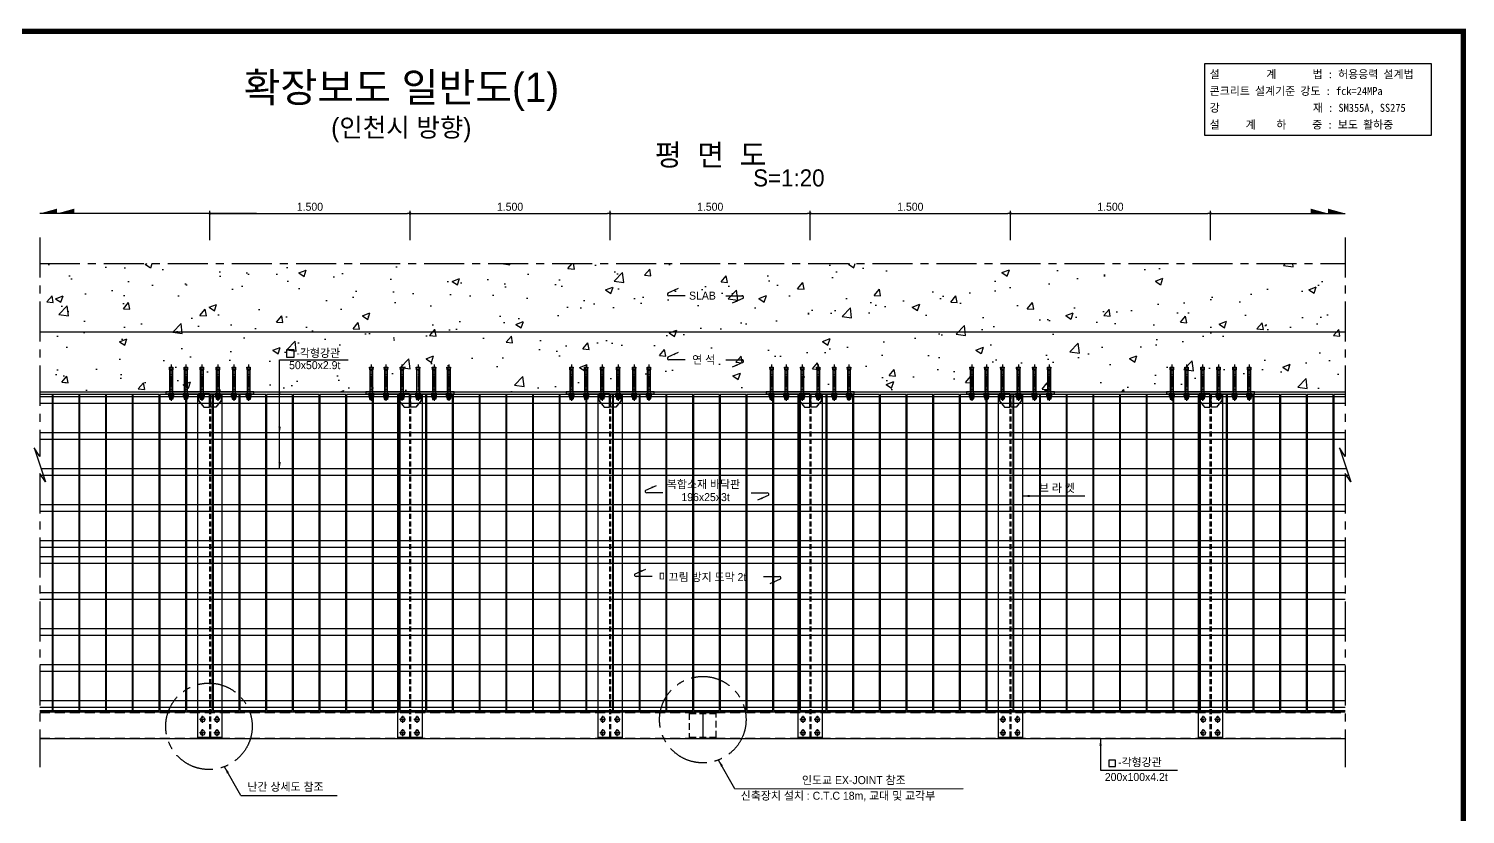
# Model space of a CAD drawing. Header units: millimetres. Extents: x 173610 to 224070, y -281283 to -269403.
# Drawn here: x 179277 to 190044, y -275672 to -269783 of the extents above; entities that cross this region are included whole.
import ezdxf
from ezdxf.enums import TextEntityAlignment as Align

# ---------------------------------------------------------------- set-up
doc = ezdxf.new("R2010")
doc.units = ezdxf.units.MM
for name, pattern in [('CENTER', [50.8, 31.75, -6.35, 6.35, -6.35]), ('CENTERX2', [4, 2.5, -0.5, 0.5, -0.5]), ('HIDDEN', [0.375, 0.25, -0.125])]:
    doc.linetypes.add(name, pattern=pattern)
for name, color, linetype in [('CEN01', 1, 'CENTER'), ('CENTER', 1, 'CENTER'), ('Center 01', 1, 'CENTER'), ('CX-BORD', 3, 'Continuous'), ('CX-BORD-LIN1', 4, 'Continuous'), ('CX-BORD-TEX1', 7, 'Continuous'), ('CX-BORD-TEX2', 6, 'Continuous'), ('CX-BORD-TEX3', 4, 'Continuous'), ('CX-LGND-LINE', 4, 'Continuous'), ('CX-LGND-TEXT', 3, 'Continuous'), ('DIM01', 1, 'Continuous'), ('DIML', 1, 'Continuous'), ('LD', 1, 'Continuous'), ('T25', 7, 'Continuous'), ('TEXT02', 6, 'Continuous'), ('THIN', 3, 'Continuous'), ('기초', 8, 'Continuous'), ('난간기초', 4, 'Continuous'), ('합성목재', 52, 'Continuous')]:
    doc.layers.add(name, color=color, linetype=linetype)
doc.layers.add('CX-TTXG', color=7, linetype='Continuous', lineweight=0)
doc.styles.add('MLTMHTXT', font='Dotum_1.TTF')
doc.styles.add('TB_BTXT', font='H2GTRE_1.TTF')
doc.styles.add('TB_TEXT', font='')
doc.styles.add('TEXT', font='Dotum_1.TTF')
doc.styles.add('돋움', font='Dotum_1.TTF')
doc.styles.get('TB_TEXT').set_extended_font_data('DotumChe')
doc.dimstyles.new('사본 일반도면_0100', dxfattribs={"dimtxt": 600, "dimasz": 200, "dimexe": 200, "dimexo": 0, "dimgap": 100, "dimtad": 1, "dimdec": 0, "dimlfac": 0.5, "dimzin": 0, "dimdsep": 46, "dimlunit": 6, "dimtxsty": 'TEXT', "dimblk": 'DOT', "dimcen": 0.09, "dimclrd": 1, "dimclre": 1, "dimclrt": 7, "dimadec": 8, "dimazin": 0, "dimtfac": 1, "dimtdec": 0, "dimtix": 1, "dimtmove": 2, "dimatfit": 3, "dimldrblk": 'DOT', "dimfxl": 200, "dimfrac": 2, "dimtolj": 1, "dimtzin": 0, "dimarcsym": 0})

# ---------------------------------------------------------------- blocks, each defined once
blk = doc.blocks.new('CXBLKA1')
at = {"layer": 'CX-BORD-LIN1', "const_width": 2}
blk.add_lwpolyline([(821, 20), (25, 20), (25, 574), (821, 574)], close=True, dxfattribs=at)
at = {"layer": 'CX-BORD-TEX1', "style": 'TB_BTXT'}
blk.add_attdef('UD_TITLE', text='', height=10, dxfattribs=at).set_placement((423, 553), align=Align.MIDDLE_CENTER)
at = {"layer": 'CX-BORD-TEX1', "style": 'MLTMHTXT', "width": 0.8, "flags": 4}
blk.add_attdef('EI_NAME', (69.69, 43.65), '', height=6, dxfattribs=at)
at = {"layer": 'CX-BORD-TEX1', "style": 'TB_BTXT', "flags": 4}
blk.add_attdef('CI_NAME', text='', height=5, dxfattribs=at).set_placement((85, 28), align=Align.MIDDLE_CENTER)
at = {"layer": 'CX-BORD-TEX2', "style": 'TB_BTXT'}
blk.add_attdef('PI_CNAME', text='', height=5, dxfattribs=at).set_placement((40, 552), align=Align.BOTTOM_LEFT)
blk.add_attdef('UD_SUBTITLE', text='', height=7, dxfattribs=at).set_placement((423, 538), align=Align.MIDDLE_CENTER)
at = {"layer": 'CX-BORD-TEX3', "style": 'TB_BTXT'}
blk.add_attdef('UD_CDNAME', text='', height=4, dxfattribs=at).set_placement((42, 544), align=Align.BOTTOM_LEFT)
at = {"layer": 'CX-BORD-TEX3', "style": 'TB_TEXT'}
for tag, height, p in [('DC_RDATE4', 3.5, (353, 52.5)), ('DC_RAPP4', 3.5, (510, 52.5)), ('DC_RCHK4', 3.5, (550, 52.5)), ('DC_RDGN4', 3.5, (590, 52.5)), ('PI_TITLE', 4.5, (243, 50)), ('DC_RNUM4', 3, (320, 52)), ('UD_CDIST', 4.5, (676, 50)), ('DC_RNUM3', 3, (320, 45)), ('DC_RDATE3', 3.5, (353, 45.4)), ('DC_RAPP3', 3.5, (510, 45.4)), ('DC_RCHK3', 3.5, (550, 45.4)), ('DC_RDGN3', 3.5, (590, 45.4)), ('FI_NAME', 4.5, (781, 44.87)), ('PI_CDNAME', 4.5, (243, 38)), ('DC_RNUM2', 3, (320, 38)), ('DC_RDATE2', 3.5, (353, 38.5)), ('DC_RAPP2', 3.5, (510, 38.5)), ('DC_RCHK2', 3.5, (550, 38.5)), ('DC_RDGN2', 3.5, (590, 38.5)), ('DA_HSCALE', 4.5, (658.5, 38)), ('DA_VSCALE', 4.5, (693, 38)), ('DI_TITLE', 4.5, (781, 37.87)), ('DC_RNUM1', 3, (320, 31)), ('DC_RDATE1', 3.5, (353, 31.5)), ('DC_RAPP1', 3.5, (510, 31.5)), ('DC_RCHK1', 3.5, (550, 31.5)), ('DC_RDGN1', 3.5, (590, 31.5)), ('DI_SUBTITLE', 3.5, (781, 30.87)), ('PA_CCLASS', 4.5, (204, 26.5)), ('PI_STAGE', 4.5, (283, 26.5)), ('DI_DRWNO', 4.5, (676, 26.5))]:
    blk.add_attdef(tag, text='', height=height, dxfattribs=at).set_placement(p, align=Align.MIDDLE_CENTER)
for tag, p in [('DC_RDES4', (377, 52.5)), ('DC_RDES3', (377, 45.4)), ('DC_RDES2', (377, 38.5)), ('DC_RDES1', (377, 31.5))]:
    blk.add_attdef(tag, text='', height=3.5, dxfattribs=at).set_placement(p, align=Align.MIDDLE_LEFT)
at = {"layer": 'CX-BORD-TEX3', "style": 'TB_TEXT', "flags": 1}
for tag, p in [('PI_ID', (24, 16)), ('PI_CCODE', (31, 16)), ('PA_DSDATE', (47, 16)), ('PA_DEDATE', (64, 16)), ('PA_CSDATE', (81, 16)), ('PA_CEDATE', (98, 16)), ('PA_CFDATE', (114, 16)), ('EI_ENAME', (132, 16)), ('EI_DEPT', (146, 16)), ('EI_PERSON', (158, 16)), ('EI_EMAIL', (174, 16)), ('CI_CATEG', (189, 16)), ('CI_ROLE', (204, 16)), ('CI_ONAME', (216, 16)), ('CI_ADDR', (232, 16)), ('CI_TEL', (246, 16)), ('CI_FAX', (257, 16)), ('CI_HPADDR', (270, 16)), ('CI_CODE', (287, 16)), ('CI_DEPT', (300, 16)), ('CI_PERSON', (312, 16)), ('CI_EMAIL', (329, 16)), ('CI_PROLE', (342, 16)), ('DI_MANCODE', (357, 16)), ('DI_CATEG', (377, 16)), ('DI_LDATE', (392, 16)), ('DI_PCLASS', (407, 16)), ('DI_MMCLASS', (424, 16)), ('DI_MSCLASS', (443, 16)), ('DI_ECLASS', (462, 16)), ('DI_FNAME', (478, 16)), ('DC_ONAME', (493, 16)), ('DC_NNAME', (510, 16)), ('FI_CODE', (529, 16)), ('FI_CLASS', (545, 16)), ('FI_ICODE1', (563, 16)), ('FI_ICODE2', (581, 16)), ('------------', (597, 16))]:
    blk.add_attdef(tag, p, '', height=2, dxfattribs=at)
blk = doc.blocks.new('_Dot')
at = {"layer": 'DIML', "color": 140, "linetype": 'Continuous'}
blk.add_line((0, 0), (-1, 0), dxfattribs=at)
at = {"layer": 'DIML', "color": 140, "linetype": 'Continuous', "const_width": 0.5}
blk.add_lwpolyline([(-0.25, 0, 1), (0.25, 0, 1)], format="xyb", close=True, dxfattribs=at)
blk = doc.blocks.new('*D278')
at = {"layer": 'Defpoints', "color": 0}
for p in [(188135, -271168), (186635, -271368), (188135, -271368)]:
    blk.add_point(p, dxfattribs=at)
at = {"layer": 'DIM01', "color": 140, "lineweight": -2}
for p, q in [((186635, -271368), (186635, -271148)), ((186655, -271168), (188115, -271168)), ((188135, -271368), (188135, -271148))]:
    blk.add_line(p, q, dxfattribs=at)
at = {"layer": 'DIM01', "color": 140, "lineweight": -2, "xscale": 20, "yscale": 20, "zscale": 20, "rotation": 180}
blk.add_blockref('_Dot', (186635, -271168), dxfattribs=at)
at = {"layer": 'DIM01', "color": 140, "lineweight": -2, "xscale": 20, "yscale": 20, "zscale": 20}
blk.add_blockref('_Dot', (188135, -271168), dxfattribs=at)
at = {"layer": 'DIM01', "color": 140, "insert": (187385, -271118), "char_height": 60, "attachment_point": 5, "style": 'TEXT'}
blk.add_mtext('\\A1;1.500', dxfattribs=at)
blk = doc.blocks.new('fgnjs')
for points in [[(-112493, -239562), (-112593, -239555), (-112593, -239685), (-112493, -239677), (-112493, -239562), (-111673, -239562)], [(-112593, -239570), (-111593, -239570)], [(-111505, -239545), (-111555, -239545)], [(-111495, -239677), (-111466, -239677), (-111466, -239578), (-111463, -239578), (-111463, -239677), (-111450, -239677), (-111450, -239562), (-111478, -239562), (-111478, -239662), (-111481, -239662), (-111481, -239562), (-111495, -239562)], [(-111495, -239564), (-111495, -239676)], [(-111450, -239570), (-111420, -239570), (-111420, -239670), (-111450, -239670)], [(-112593, -239670), (-111593, -239670)], [(-111673, -239677), (-112493, -239677)], [(-111505, -239695), (-111555, -239695)], [(-111505, -239583), (-111544, -239583)], [(-111505, -239657), (-111544, -239657)], [(-111495, -239657), (-111495, -239666)]]:
    blk.add_lwpolyline(points)
blk.add_lwpolyline([(-111593, -239533), (-111580, -239533), (-111580, -239707), (-111593, -239707)], close=True)
at = {"color": 7, "linetype": 'Continuous'}
blk.add_lwpolyline([(-111555, -239535), (-111555, -239704), (-111580, -239704), (-111580, -239535)], close=True, dxfattribs=at)
for points in [[(-111544, -239545, 0.556879), (-111544, -239583)], [(-111505, -239583, 0.556879), (-111505, -239545)], [(-111544, -239583, 0.281951), (-111544, -239657)], [(-111544, -239657, 0.556879), (-111544, -239695)], [(-111505, -239657, 0.281951), (-111505, -239583)], [(-111505, -239695, 0.556879), (-111505, -239657)]]:
    blk.add_lwpolyline(points, format="xyb")
for points in [[(-111580, -239615), (-111555, -239611)], [(-111555, -239625), (-111580, -239629)]]:
    blk.add_lwpolyline(points, dxfattribs=at)
at = {"layer": 'Center 01', "linetype": 'CENTER'}
blk.add_lwpolyline([(-112693, -239620), (-111333, -239620)], dxfattribs=at)
at = {"layer": 'LD', "color": 0}
for points in [[(-111507, -239718), (-111579, -239718), (-111593, -239723), (-111593, -239620), (-111593, -239517), (-111579, -239522), (-111507, -239522)], [(-111478, -239545), (-111387, -239566)], [(-111478, -239695), (-111387, -239674)], [(-111383, -239665), (-111383, -239620), (-111383, -239575)]]:
    blk.add_lwpolyline(points, dxfattribs=at)
at = {"layer": 'LD', "color": 0, "extrusion": (0, 0, -1)}
for centre, major_axis, start_param, end_param in [((-111529, -239579), (-43.6, 43.6), 1.149264, 1.764347), ((-111393, -239574), (-7.3, 7.3), 1.3851, 2.388119)]:
    blk.add_ellipse(centre, major_axis=major_axis, ratio=1, start_param=start_param, end_param=end_param, dxfattribs=at)
at = {"layer": 'LD', "color": 0}
for centre, major_axis, start_param, end_param in [((-111529, -239660), (43.6, 43.6), 4.290856, 4.90594), ((-111393, -239666), (7.3, 7.3), 4.526693, 5.529711)]:
    blk.add_ellipse(centre, major_axis=major_axis, ratio=1, start_param=start_param, end_param=end_param, dxfattribs=at)
blk = doc.blocks.new('bh1')
for p, q in [((-68, -2463), (-68, -2448)), ((-41, -2448), (-41, -2463)), ((40, -2463), (40, -2448)), ((67, -2448), (67, -2463)), ((-68, -2563), (-68, -2548)), ((-41, -2548), (-41, -2563)), ((40, -2563), (40, -2548)), ((67, -2548), (67, -2563))]:
    blk.add_line(p, q)
for points in [[(-41, -2463, -0.925926), (-68, -2463)], [(67, -2463, -0.925926), (40, -2463)], [(-41, -2563, -0.925926), (-68, -2563)], [(67, -2563, -0.925926), (40, -2563)]]:
    blk.add_lwpolyline(points, format="xyb")
for centre in [(-54, -2449), (54, -2449), (-54, -2549), (54, -2549)]:
    blk.add_arc(centre, 13.5, 4.4052, 175.5948)
at = {"layer": 'CENTER'}
for p, q in [((-78, -2455), (-30, -2455)), ((-54, -2482), (-54, -2428)), ((30, -2455), (78, -2455)), ((54, -2482), (54, -2428)), ((-78, -2555), (-30, -2555)), ((-54, -2582), (-54, -2528)), ((30, -2555), (78, -2555)), ((54, -2582), (54, -2528))]:
    blk.add_line(p, q, dxfattribs=at)
at = {"layer": 'THIN', "ltscale": 150}
for points in [[(-84, -16), (-84, -66), (-44, -116), (-4, -116), (-4, -16)], [(-84, -16), (-84, -66), (-44, -116), (-4, -116), (-4, -16)], [(84, -16), (84, -66), (44, -116), (4, -116), (4, -16)], [(84, -16), (84, -66), (44, -116), (4, -116), (4, -16)]]:
    blk.add_lwpolyline(points, close=True, dxfattribs=at)
at = {"layer": '난간기초'}
for p, q in [((-90, -2590), (-90, -16)), ((90, -16), (90, -2590))]:
    blk.add_line(p, q, dxfattribs=at)
at = {"layer": '난간기초', "linetype": 'HIDDEN', "ltscale": 150}
for p, q in [((-4, -16), (-4, -2590)), ((-4, -16), (-4, -2590)), ((-4, -16), (-4, -2590)), ((4, -16), (4, -2590)), ((4, -16), (4, -2590)), ((4, -16), (4, -2590))]:
    blk.add_line(p, q, dxfattribs=at)
at = {"layer": '난간기초'}
for points in [[(330, 0), (-330, 0), (-330, -16), (330, -16)], [(-90, -2590), (90, -2590), (90, -2598), (-90, -2598)]]:
    blk.add_lwpolyline(points, close=True, dxfattribs=at)
at = {"xscale": -0.2000000000116415, "yscale": 0.1999999999534339, "zscale": 0.1999999999534339, "rotation": 90}
for p in [(-48214, -22335), (-48104, -22335), (-47984, -22335), (-47864, -22335), (-47744, -22335), (-47634, -22335)]:
    blk.add_blockref('fgnjs', p, dxfattribs=at)
blk = doc.blocks.new('j200')
at = {"layer": '난간기초', "linetype": 'HIDDEN', "ltscale": 200}
for p, q in [((-100, 92), (-100, -92)), ((-100, 92), (100, 92)), ((-100, 88), (100, 88)), ((100, -92), (100, 92)), ((-100, -88), (100, -88)), ((-100, -92), (100, -92))]:
    blk.add_line(p, q, dxfattribs=at)
at = {"layer": '난간기초'}
blk.add_line((0, 100), (0, -100), dxfattribs=at)
blk = doc.blocks.new('*D271')
at = {"layer": 'Defpoints', "color": 0}
for p in [(186635, -271168), (185135, -271368), (186635, -271368)]:
    blk.add_point(p, dxfattribs=at)
at = {"layer": 'DIM01', "color": 140, "lineweight": -2}
for p, q in [((185135, -271368), (185135, -271148)), ((185155, -271168), (186615, -271168)), ((186635, -271368), (186635, -271148))]:
    blk.add_line(p, q, dxfattribs=at)
at = {"layer": 'DIM01', "color": 140, "lineweight": -2, "xscale": 20, "yscale": 20, "zscale": 20, "rotation": 180}
blk.add_blockref('_Dot', (185135, -271168), dxfattribs=at)
at = {"layer": 'DIM01', "color": 140, "lineweight": -2, "xscale": 20, "yscale": 20, "zscale": 20}
blk.add_blockref('_Dot', (186635, -271168), dxfattribs=at)
at = {"layer": 'DIM01', "color": 140, "insert": (185885, -271118), "char_height": 60, "attachment_point": 5, "style": 'TEXT'}
blk.add_mtext('\\A1;1.500', dxfattribs=at)
blk = doc.blocks.new('*D272')
at = {"layer": 'Defpoints', "color": 0}
for p in [(185135, -271168), (183635, -271368), (185135, -271368)]:
    blk.add_point(p, dxfattribs=at)
at = {"layer": 'DIM01', "color": 140, "lineweight": -2}
for p, q in [((183635, -271368), (183635, -271148)), ((183655, -271168), (185115, -271168)), ((185135, -271368), (185135, -271148))]:
    blk.add_line(p, q, dxfattribs=at)
at = {"layer": 'DIM01', "color": 140, "lineweight": -2, "xscale": 20, "yscale": 20, "zscale": 20, "rotation": 180}
blk.add_blockref('_Dot', (183635, -271168), dxfattribs=at)
at = {"layer": 'DIM01', "color": 140, "lineweight": -2, "xscale": 20, "yscale": 20, "zscale": 20}
blk.add_blockref('_Dot', (185135, -271168), dxfattribs=at)
at = {"layer": 'DIM01', "color": 140, "insert": (184385, -271118), "char_height": 60, "attachment_point": 5, "style": 'TEXT'}
blk.add_mtext('\\A1;1.500', dxfattribs=at)
blk = doc.blocks.new('*D273')
at = {"layer": 'Defpoints', "color": 0}
for p in [(183635, -271168), (182135, -271368), (183635, -271368)]:
    blk.add_point(p, dxfattribs=at)
at = {"layer": 'DIM01', "color": 140, "lineweight": -2}
for p, q in [((182135, -271368), (182135, -271148)), ((182155, -271168), (183615, -271168)), ((183635, -271368), (183635, -271148))]:
    blk.add_line(p, q, dxfattribs=at)
at = {"layer": 'DIM01', "color": 140, "lineweight": -2, "xscale": 20, "yscale": 20, "zscale": 20, "rotation": 180}
blk.add_blockref('_Dot', (182135, -271168), dxfattribs=at)
at = {"layer": 'DIM01', "color": 140, "lineweight": -2, "xscale": 20, "yscale": 20, "zscale": 20}
blk.add_blockref('_Dot', (183635, -271168), dxfattribs=at)
at = {"layer": 'DIM01', "color": 140, "insert": (182885, -271118), "char_height": 60, "attachment_point": 5, "style": 'TEXT'}
blk.add_mtext('\\A1;1.500', dxfattribs=at)
blk = doc.blocks.new('*D274')
at = {"layer": 'Defpoints', "color": 0}
for p in [(182135, -271168), (180635, -271368), (182135, -271368)]:
    blk.add_point(p, dxfattribs=at)
at = {"layer": 'DIM01', "color": 140, "lineweight": -2}
for p, q in [((180635, -271368), (180635, -271148)), ((180655, -271168), (182115, -271168)), ((182135, -271368), (182135, -271148))]:
    blk.add_line(p, q, dxfattribs=at)
at = {"layer": 'DIM01', "color": 140, "lineweight": -2, "xscale": 20, "yscale": 20, "zscale": 20, "rotation": 180}
blk.add_blockref('_Dot', (180635, -271168), dxfattribs=at)
at = {"layer": 'DIM01', "color": 140, "lineweight": -2, "xscale": 20, "yscale": 20, "zscale": 20}
blk.add_blockref('_Dot', (182135, -271168), dxfattribs=at)
at = {"layer": 'DIM01', "color": 140, "insert": (181385, -271118), "char_height": 60, "attachment_point": 5, "style": 'TEXT'}
blk.add_mtext('\\A1;1.500', dxfattribs=at)
blk = doc.blocks.new('기준1')
at = {"layer": 'CX-LGND-LINE', "flags": 128}
blk.add_lwpolyline([(-1200, -3900), (-9684, -3900), (-9684, -1200), (-1200, -1200)], close=True, dxfattribs=at)
at = {"layer": 'CX-LGND-TEXT', "style": 'TB_TEXT'}
for s, p in [('설         계       법 : 허용응력 설계법', (-9504, -1605)), ('콘크리트 설계기준 강도 : fck=24MPa', (-9504, -2235)), ('강                  재 : SM355A, SS275', (-9504, -2865)), ('설     계    하     중 : 보도 활하중', (-9504, -3495))]:
    blk.add_text(s, height=300, dxfattribs=at).set_placement(p, align=Align.MIDDLE_LEFT)

msp = doc.modelspace()

# ---------------------------------------------------------------- hatches: boundary and pattern name
h = msp.add_hatch()
h.set_pattern_fill('AR-CONC', color=253, scale=80, style=0)
h.set_pattern_definition([(50, (376156.96, -643678.22), (573.80815, -50.2017), [60, -660]), (355, (376156.96, -643678.2), (-111.0011, 601.7537), [48, -528]), (100.4514, (376204.8, -643682.4), (462.8075, 551.5516), [50.99215, -560.9137]), (46.1842, (376156.96, -643518.2), (853.7928, -132.4152), [90, -990]), (96.6356, (376228.1, -643529.3), (747.7302, 779.2943), [76.4882, -841.3704]), (351.1842, (376157, -643518.2), (747.7296, 779.2949), [72, -792]), (21, (376236.96, -643558.22), (477.52564, -322.0951), [60, -660]), (326, (376236.96, -643558.2), (194.6523, 580.12), [48, -528]), (71.4514, (376276.76, -643585.07), (672.1781, 258.0244), [50.99215, -560.9137]), (37.5, (376156.96, -643678.22), (9.72788, 266.31508), [0, -521.6, 0, -536, 0, -530]), (7.5, (376156.96, -643678.22), (210.45563, 315.52937), [0, -305.6, 0, -509.6, 0, -202]), (327.5, (375978.56, -643678.22), (427.05795, -18.0439), [0, -200, 0, -624, 0, -828]), (317.5, (375898.56, -643678.22), (466.54894, 80.084), [0, -260, 0, -414.4, 0, -588])])
h.paths.add_polyline_path([(189144.0949, -271543.5179), (179360.493, -271543.5179), (179360.493, -272504.8595), (189144.0949, -272504.8595)])
at = {"layer": 'DIM01'}
for points in [[(179360.493, -271167.8114), (179489.2468, -271167.8114), (179489.2468, -271132.0947)], [(179489.2468, -271167.8114), (179618.0005, -271167.8114), (179618.0005, -271132.0947)], [(188886.5875, -271167.8114), (189015.3412, -271167.8114), (188886.5875, -271132.0947)], [(189015.3412, -271167.8114), (189144.0949, -271167.8114), (189015.3412, -271132.0947)]]:
    msp.add_hatch(color=140, dxfattribs=at).paths.add_polyline_path(points)

# ---------------------------------------------------------------- linework, layer by layer
at = {"layer": 'CEN01', "linetype": 'CENTERX2', "ltscale": 120}
msp.add_line((179360.493, -271543.5179), (189144.0949, -271543.5179), dxfattribs=at)
for points in [[(179360.493, -271348.9282), (179360.493, -272989.6415), (179318.0257, -272925.9405), (179402.9604, -273180.7445), (179360.493, -273117.0435), (179360.493, -275318.7783)], [(189144.0949, -271348.9282), (189144.0949, -272989.6415), (189101.6276, -272925.9405), (189186.5622, -273180.7445), (189144.0949, -273117.0435), (189144.0949, -275318.7783)]]:
    msp.add_lwpolyline(points, dxfattribs=at)
for centre in [(184329.5561, -274962.6129), (180628.1311, -275012.608)]:
    msp.add_circle(centre, 324, dxfattribs=at)
at = {"layer": 'DIM01', "color": 140}
for p, q in [((180984.6178, -271167.8114), (179360.493, -271167.8114)), ((188134.8881, -271167.8114), (189144.0949, -271167.8114))]:
    msp.add_line(p, q, dxfattribs=at)
at = {"layer": 'DIM01'}
for p, q in [((184069.4197, -271763.8588), (184148.1709, -271728.8695)), ((184196.4643, -271784.4762), (184075.7732, -271784.4762)), ((184501.5203, -271784.4762), (184622.2114, -271784.4762)), ((184628.5649, -271805.0935), (184549.8137, -271840.0829)), ((181157.2496, -273084.8595), (181157.2496, -272264.3768)), ((181157.2496, -272264.3768), (181672.4542, -272264.3768)), ((184069.4197, -272243.9334), (184148.1709, -272208.9441)), ((184196.4643, -272264.5508), (184075.7732, -272264.5508)), ((184501.5203, -272264.5508), (184622.2114, -272264.5508)), ((184628.5649, -272285.1681), (184549.8137, -272320.1575)), ((183902.9993, -273241.7457), (183981.7505, -273206.7563)), ((184030.0438, -273262.363), (183909.3528, -273262.363)), ((184691.3593, -273262.363), (184812.0504, -273262.363)), ((184818.4039, -273282.9804), (184739.6527, -273317.9697)), ((186728.1477, -273285.9875), (187192.4232, -273285.9875)), ((183822.887, -273869.0964), (183901.6382, -273834.107)), ((183949.9315, -273889.7137), (183829.2405, -273889.7137)), ((184783.2486, -273889.7137), (184903.9397, -273889.7137)), ((184910.2932, -273910.3311), (184831.542, -273945.3204)), ((187310.8462, -275104.8595), (187310.8462, -275342.4379)), ((180866.5448, -275530.081), (180743.8939, -275315.2216)), ((184570.2508, -275480.0559), (184447.5999, -275265.1965)), ((187310.8462, -275342.4379), (187888.4074, -275342.4379)), ((180866.5448, -275530.081), (181588.2532, -275530.021)), ((184570.2508, -275480.0559), (186280.643, -275479.9671))]:
    msp.add_line(p, q, dxfattribs=at)
for centre, start, end in [((184074.8462, -271773.4742), 119.43855995, 274.81625448), ((184623.1384, -271795.4781), 299.43855995, 94.81625448), ((184074.8462, -272253.5488), 119.43855995, 274.81625448), ((184623.1384, -272275.5527), 299.43855995, 94.81625448), ((183908.4258, -273251.3611), 119.43855995, 274.81625448), ((184812.9774, -273273.365), 299.43855995, 94.81625448), ((183828.3135, -273878.7118), 119.43855995, 274.81625448), ((184904.8667, -273900.7157), 299.43855995, 94.81625448)]:
    msp.add_arc(centre, 11.0409, start, end, dxfattribs=at)
at = {"layer": 'DIM01', "extrusion": (0, 0, -1)}
for points in [[(-184109.5231, -271738.8597), (-184148.1709, -271728.8695), (-184114.8523, -271750.8541)], [(-184588.4615, -271830.0927), (-184549.8137, -271840.0829), (-184583.1323, -271818.0983)], [(-184109.5231, -272218.9343), (-184148.1709, -272208.9441), (-184114.8523, -272230.9287)], [(-184588.4615, -272310.1673), (-184549.8137, -272320.1575), (-184583.1323, -272298.1728)], [(-181165.9747, -272502.3554), (-181157.2496, -272554.8595), (-181148.4747, -272502.3637)], [(-181165.9747, -272767.3554), (-181157.2496, -272819.8595), (-181148.4747, -272767.3637)], [(-181165.9747, -273032.3554), (-181157.2496, -273084.8595), (-181148.4747, -273032.3637)], [(-183943.1027, -273216.7466), (-183981.7505, -273206.7563), (-183948.4318, -273228.741)], [(-184778.3005, -273307.9795), (-184739.6527, -273317.9697), (-184772.9713, -273295.9851)], [(-186780.6477, -273294.7375), (-186728.1477, -273285.9875), (-186780.6477, -273277.2375)], [(-183862.9904, -273844.0972), (-183901.6382, -273834.107), (-183868.3195, -273856.0917)], [(-184870.1898, -273935.3302), (-184831.542, -273945.3204), (-184864.8606, -273923.3358)], [(-187319.5712, -275157.3637), (-187310.8462, -275104.8595), (-187302.0712, -275157.3553)], [(-180762.322, -275365.1537), (-180743.8939, -275315.2216), (-180777.5201, -275356.478)], [(-184466.028, -275315.1286), (-184447.5999, -275265.1965), (-184481.2261, -275306.4529)]]:
    msp.add_solid(points, dxfattribs=at)
at = {"layer": 'TEXT02', "color": 0}
for p, q in [((179360.493, -272539.8595), (189144.0949, -272539.8595)), ((179360.493, -272589.8595), (189144.0949, -272589.8595)), ((179360.493, -272809.8595), (189144.0949, -272809.8595)), ((179360.493, -272859.8595), (189144.0949, -272859.8595)), ((179360.493, -273129.8595), (189169.6006, -273129.8595)), ((179369.332, -273079.8595), (189152.9339, -273079.8595)), ((179360.493, -273349.8595), (189144.0949, -273349.8595)), ((179360.493, -273399.8595), (189144.0949, -273399.8595)), ((179360.493, -273619.8595), (189144.0949, -273619.8595)), ((179360.493, -273669.8595), (189144.0949, -273669.8595)), ((179360.493, -273739.8595), (189144.0949, -273739.8595)), ((179360.493, -273789.8595), (189144.0949, -273789.8595)), ((179360.493, -274009.8595), (189144.0949, -274009.8595)), ((179360.493, -274059.8595), (189144.0949, -274059.8595)), ((179360.493, -274279.8595), (189144.0949, -274279.8595)), ((179360.493, -274329.8595), (189144.0949, -274329.8595)), ((179360.493, -274549.8595), (189144.0949, -274549.8595)), ((179360.493, -274599.8595), (189144.0949, -274599.8595)), ((179360.493, -274819.8595), (189144.0949, -274819.8595)), ((179360.493, -274869.8595), (189144.0949, -274869.8595))]:
    msp.add_line(p, q, dxfattribs=at)
at = {"layer": 'TEXT02', "color": 7}
for points in [[(181267.2355, -272190.1522), (181209.2434, -272190.1522), (181209.2434, -272244.6014), (181267.2355, -272244.6014)], [(187423.0404, -275266.5469), (187372.2414, -275266.5469), (187372.2414, -275313.8932), (187423.0404, -275313.8932)]]:
    msp.add_lwpolyline(points, close=True, dxfattribs=at)
at = {"layer": '기초', "color": 3}
for p, q in [((179360.493, -272054.8595), (189144.0949, -272054.8595)), ((179360.493, -272504.8595), (189144.0949, -272504.8595))]:
    msp.add_line(p, q, dxfattribs=at)
at = {"layer": '난간기초'}
for p, q in [((179360.493, -274904.8595), (189144.0949, -274904.8595)), ((179360.493, -275104.8595), (189144.0949, -275104.8595))]:
    msp.add_line(p, q, dxfattribs=at)
at = {"layer": '난간기초', "linetype": 'HIDDEN', "ltscale": 300}
for p, q in [((179360.493, -274909.0595), (189144.0949, -274909.0595)), ((179360.493, -275100.6595), (189144.0949, -275100.6595))]:
    msp.add_line(p, q, dxfattribs=at)
at = {"layer": '합성목재', "color": 25}
for points in [[(179360.493, -274894.8595), (179454.631, -274894.8595), (179454.631, -272524.8595), (179360.493, -272524.8595)], [(189144.0949, -272524.8595), (189058.631, -272524.8595), (189058.631, -274894.8595), (189144.0949, -274894.8595)]]:
    msp.add_lwpolyline(points, dxfattribs=at)
for points in [[(179654.631, -272524.8595), (179458.631, -272524.8595), (179458.631, -274894.8595), (179654.631, -274894.8595)], [(179854.631, -272524.8595), (179658.631, -272524.8595), (179658.631, -274894.8595), (179854.631, -274894.8595)], [(180054.631, -272524.8595), (179858.631, -272524.8595), (179858.631, -274894.8595), (180054.631, -274894.8595)], [(180254.631, -272524.8595), (180058.631, -272524.8595), (180058.631, -274894.8595), (180254.631, -274894.8595)], [(180454.631, -272524.8595), (180258.631, -272524.8595), (180258.631, -274894.8595), (180454.631, -274894.8595)], [(180654.631, -272524.8595), (180458.631, -272524.8595), (180458.631, -274894.8595), (180654.631, -274894.8595)], [(180854.631, -272524.8595), (180658.631, -272524.8595), (180658.631, -274894.8595), (180854.631, -274894.8595)], [(181054.631, -272524.8595), (180858.631, -272524.8595), (180858.631, -274894.8595), (181054.631, -274894.8595)], [(181254.631, -272524.8595), (181058.631, -272524.8595), (181058.631, -274894.8595), (181254.631, -274894.8595)], [(181454.631, -272524.8595), (181258.631, -272524.8595), (181258.631, -274894.8595), (181454.631, -274894.8595)], [(181654.631, -272524.8595), (181458.631, -272524.8595), (181458.631, -274894.8595), (181654.631, -274894.8595)], [(181854.631, -272524.8595), (181658.631, -272524.8595), (181658.631, -274894.8595), (181854.631, -274894.8595)], [(182054.631, -272524.8595), (181858.631, -272524.8595), (181858.631, -274894.8595), (182054.631, -274894.8595)], [(182254.631, -272524.8595), (182058.631, -272524.8595), (182058.631, -274894.8595), (182254.631, -274894.8595)], [(182454.631, -272524.8595), (182258.631, -272524.8595), (182258.631, -274894.8595), (182454.631, -274894.8595)], [(182654.631, -272524.8595), (182458.631, -272524.8595), (182458.631, -274894.8595), (182654.631, -274894.8595)], [(182854.631, -272524.8595), (182658.631, -272524.8595), (182658.631, -274894.8595), (182854.631, -274894.8595)], [(183054.631, -272524.8595), (182858.631, -272524.8595), (182858.631, -274894.8595), (183054.631, -274894.8595)], [(183254.631, -272524.8595), (183058.631, -272524.8595), (183058.631, -274894.8595), (183254.631, -274894.8595)], [(183454.631, -272524.8595), (183258.631, -272524.8595), (183258.631, -274894.8595), (183454.631, -274894.8595)], [(183654.631, -272524.8595), (183458.631, -272524.8595), (183458.631, -274894.8595), (183654.631, -274894.8595)], [(183854.631, -272524.8595), (183658.631, -272524.8595), (183658.631, -274894.8595), (183854.631, -274894.8595)], [(184054.631, -272524.8595), (183858.631, -272524.8595), (183858.631, -274894.8595), (184054.631, -274894.8595)], [(184254.631, -272524.8595), (184058.631, -272524.8595), (184058.631, -274894.8595), (184254.631, -274894.8595)], [(184454.631, -272524.8595), (184258.631, -272524.8595), (184258.631, -274894.8595), (184454.631, -274894.8595)], [(184654.631, -272524.8595), (184458.631, -272524.8595), (184458.631, -274894.8595), (184654.631, -274894.8595)], [(184854.631, -272524.8595), (184658.631, -272524.8595), (184658.631, -274894.8595), (184854.631, -274894.8595)], [(185054.631, -272524.8595), (184858.631, -272524.8595), (184858.631, -274894.8595), (185054.631, -274894.8595)], [(185254.631, -272524.8595), (185058.631, -272524.8595), (185058.631, -274894.8595), (185254.631, -274894.8595)], [(185454.631, -272524.8595), (185258.631, -272524.8595), (185258.631, -274894.8595), (185454.631, -274894.8595)], [(185654.631, -272524.8595), (185458.631, -272524.8595), (185458.631, -274894.8595), (185654.631, -274894.8595)], [(185854.631, -272524.8595), (185658.631, -272524.8595), (185658.631, -274894.8595), (185854.631, -274894.8595)], [(186054.631, -272524.8595), (185858.631, -272524.8595), (185858.631, -274894.8595), (186054.631, -274894.8595)], [(186254.631, -272524.8595), (186058.631, -272524.8595), (186058.631, -274894.8595), (186254.631, -274894.8595)], [(186454.631, -272524.8595), (186258.631, -272524.8595), (186258.631, -274894.8595), (186454.631, -274894.8595)], [(186654.631, -272524.8595), (186458.631, -272524.8595), (186458.631, -274894.8595), (186654.631, -274894.8595)], [(186854.631, -272524.8595), (186658.631, -272524.8595), (186658.631, -274894.8595), (186854.631, -274894.8595)], [(187054.631, -272524.8595), (186858.631, -272524.8595), (186858.631, -274894.8595), (187054.631, -274894.8595)], [(187254.631, -272524.8595), (187058.631, -272524.8595), (187058.631, -274894.8595), (187254.631, -274894.8595)], [(187454.631, -272524.8595), (187258.631, -272524.8595), (187258.631, -274894.8595), (187454.631, -274894.8595)], [(187654.631, -272524.8595), (187458.631, -272524.8595), (187458.631, -274894.8595), (187654.631, -274894.8595)], [(187854.631, -272524.8595), (187658.631, -272524.8595), (187658.631, -274894.8595), (187854.631, -274894.8595)], [(188054.631, -272524.8595), (187858.631, -272524.8595), (187858.631, -274894.8595), (188054.631, -274894.8595)], [(188254.631, -272524.8595), (188058.631, -272524.8595), (188058.631, -274894.8595), (188254.631, -274894.8595)], [(188454.631, -272524.8595), (188258.631, -272524.8595), (188258.631, -274894.8595), (188454.631, -274894.8595)], [(188654.631, -272524.8595), (188458.631, -272524.8595), (188458.631, -274894.8595), (188654.631, -274894.8595)], [(188854.631, -272524.8595), (188658.631, -272524.8595), (188658.631, -274894.8595), (188854.631, -274894.8595)], [(189054.631, -272524.8595), (188858.631, -272524.8595), (188858.631, -274894.8595), (189054.631, -274894.8595)]]:
    msp.add_lwpolyline(points, close=True, dxfattribs=at)

# ---------------------------------------------------------------- block references
at = {"color": 0}
for name, p in [('bh1', (180634.8881, -272504.8595)), ('bh1', (182134.8881, -272504.8595)), ('bh1', (183634.8881, -272504.8595)), ('bh1', (185134.8881, -272504.8595)), ('bh1', (186634.8881, -272504.8595)), ('bh1', (188134.8881, -272504.8595)), ('j200', (184328.5703, -275004.8595))]:
    msp.add_blockref(name, p, dxfattribs=at)
at = {"layer": 'CX-BORD'}
ref = msp.add_blockref('CXBLKA1', (173609.6593, -281283.0251), dxfattribs=dict(at, xscale=20, yscale=20, zscale=20))
ref.add_attrib('UD_TITLE', '확장보도 일반도(1)', dxfattribs={"layer": 'CX-BORD-TEX1', "height": 220, "style": 'TB_BTXT'}).set_placement((182069.6593, -270223.0251), align=Align.MIDDLE_CENTER)
ref.add_attrib('UD_SUBTITLE', '(인천시 방향)', dxfattribs={"layer": 'CX-BORD-TEX2', "height": 140, "style": 'TB_BTXT'}).set_placement((182069.6593, -270523.0251), align=Align.MIDDLE_CENTER)
at = {"layer": 'T25', "xscale": 0.2000000000116415, "yscale": 0.2000000000116415, "zscale": 0.2000000000116415}
msp.add_blockref('기준1', (190029.6593, -269803.0251), dxfattribs=at)

# ---------------------------------------------------------------- texts
at = {"layer": 'CX-TTXG', "color": 6, "style": 'TB_BTXT'}
for s, height, p in [('평  면  도', 160, (184387.9915, -270808.7899)), ('S=1:20', 128, (184974.4905, -270965.3826))]:
    msp.add_text(s, height=height, dxfattribs=at).set_placement(p, align=Align.CENTER)
at = {"layer": 'TEXT02', "color": 7, "style": '돋움'}
for s, p in [('SLAB', (184226.4118, -271814.007)), ('-각형강관', (181283.4887, -272244.546)), ('50x50x2.9t', (181228.8801, -272335.118)), ('연 석', (184249.6954, -272294.0816)), ('복합소재 바닥판 ', (184060.189, -273227.6786)), ('196x25x3t', (184169.4057, -273324.2989)), ('브 라 켓', (186848.3508, -273256.1567)), ('미끄림 방지 도막 2t', (183997.5991, -273923.8712)), ('200x100x4.2t', (187342.9521, -275422.5408))]:
    msp.add_text(s, height=60, dxfattribs=at).set_placement(p)
for s, p in [('인도교 EX-JOINT 참조', (185072.5779, -275445.9094)), ('난간 상세도 참조', (180916.5368, -275495.9531))]:
    msp.add_text(s, height=60, rotation=0.00462125, dxfattribs=at).set_placement(p)
at = {"layer": 'TEXT02', "color": 7, "insert": (187441.9389, -275251.3048), "char_height": 60, "attachment_point": 1, "style": 'TEXT'}
msp.add_mtext('-각형강관', dxfattribs=at)
at = {"layer": 'TEXT02', "color": 7, "insert": (184614.109, -275503.0101), "char_height": 60, "attachment_point": 1, "rotation": 0.00462125, "style": 'TEXT'}
msp.add_mtext('신축장치 설치 : C.T.C 18m, 교대 및 교각부', dxfattribs=at)

# ---------------------------------------------------------------- dimensions: what is measured, and where the dimension line sits
at = {"layer": 'DIM01', "color": 140}
for base, p1, p2, picture, middle in [((182134.8881, -271167.8114), (180634.8881, -271367.8114), (182134.8881, -271367.8114), '*D274', (181384.8881, -271117.7707)), ((183634.8881, -271167.8114), (182134.8881, -271367.8114), (183634.8881, -271367.8114), '*D273', (182884.8881, -271117.7707)), ((185134.8881, -271167.8114), (183634.8881, -271367.8114), (185134.8881, -271367.8114), '*D272', (184384.8881, -271117.7707)), ((186634.8881, -271167.8114), (185134.8881, -271367.8114), (186634.8881, -271367.8114), '*D271', (185884.8881, -271117.7707)), ((188134.8881, -271167.8114), (186634.8881, -271367.8114), (188134.8881, -271367.8114), '*D278', (187384.8881, -271117.7707))]:
    dim = msp.add_linear_dim(base=base, p1=p1, p2=p2, dimstyle='사본 일반도면_0100', override={"dimscale": 0.1, "dimgap": 200, "dimdec": 3, "dimlfac": 0.001, "dimclrd": 140, "dimclre": 140, "dimclrt": 140}, dxfattribs=at)
    dim.commit()
    dim.dimension.update_dxf_attribs({"geometry": picture, "text_midpoint": middle})

doc.saveas('drawing.dxf')
